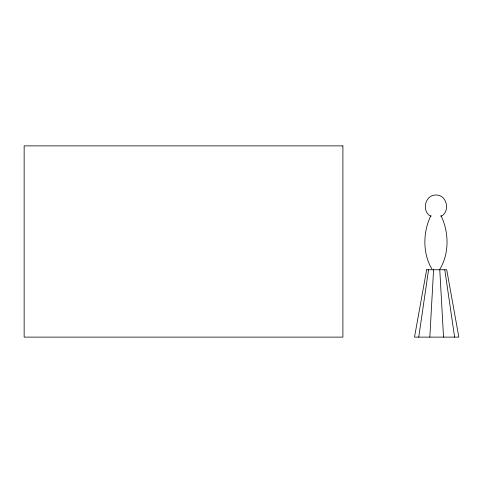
<?xml version="1.0" encoding="UTF-8"?>
<svg xmlns="http://www.w3.org/2000/svg" width="483" height="483" viewBox="0 0 483 483"><rect width="100%" height="100%" fill="white"/><g stroke="black" fill="none" stroke-linecap="round" stroke-linejoin="round"><path stroke-width="0.72" d="M429.828 337.122L433.577 269.755M418.743 337.122L428.566 269.755M431.005 215.442C422.927 231.599 422.402 253.46 431.989 269.061M439.91 269.061C449.498 253.46 448.967 231.599 440.888 215.442M440.888 216.426C450.663 211.651 447.01 194.709 435.95 195.023C424.889 194.709 421.236 211.651 431.005 216.426M444.795 269.755L454.618 337.122M439.778 269.755L443.533 337.122M426.646 269.755L414.511 337.122L458.85 337.122L446.715 269.755L426.646 269.755M342.9 145.878L24.15 145.878L24.15 337.122L342.9 337.122L342.9 145.878"/></g></svg>
